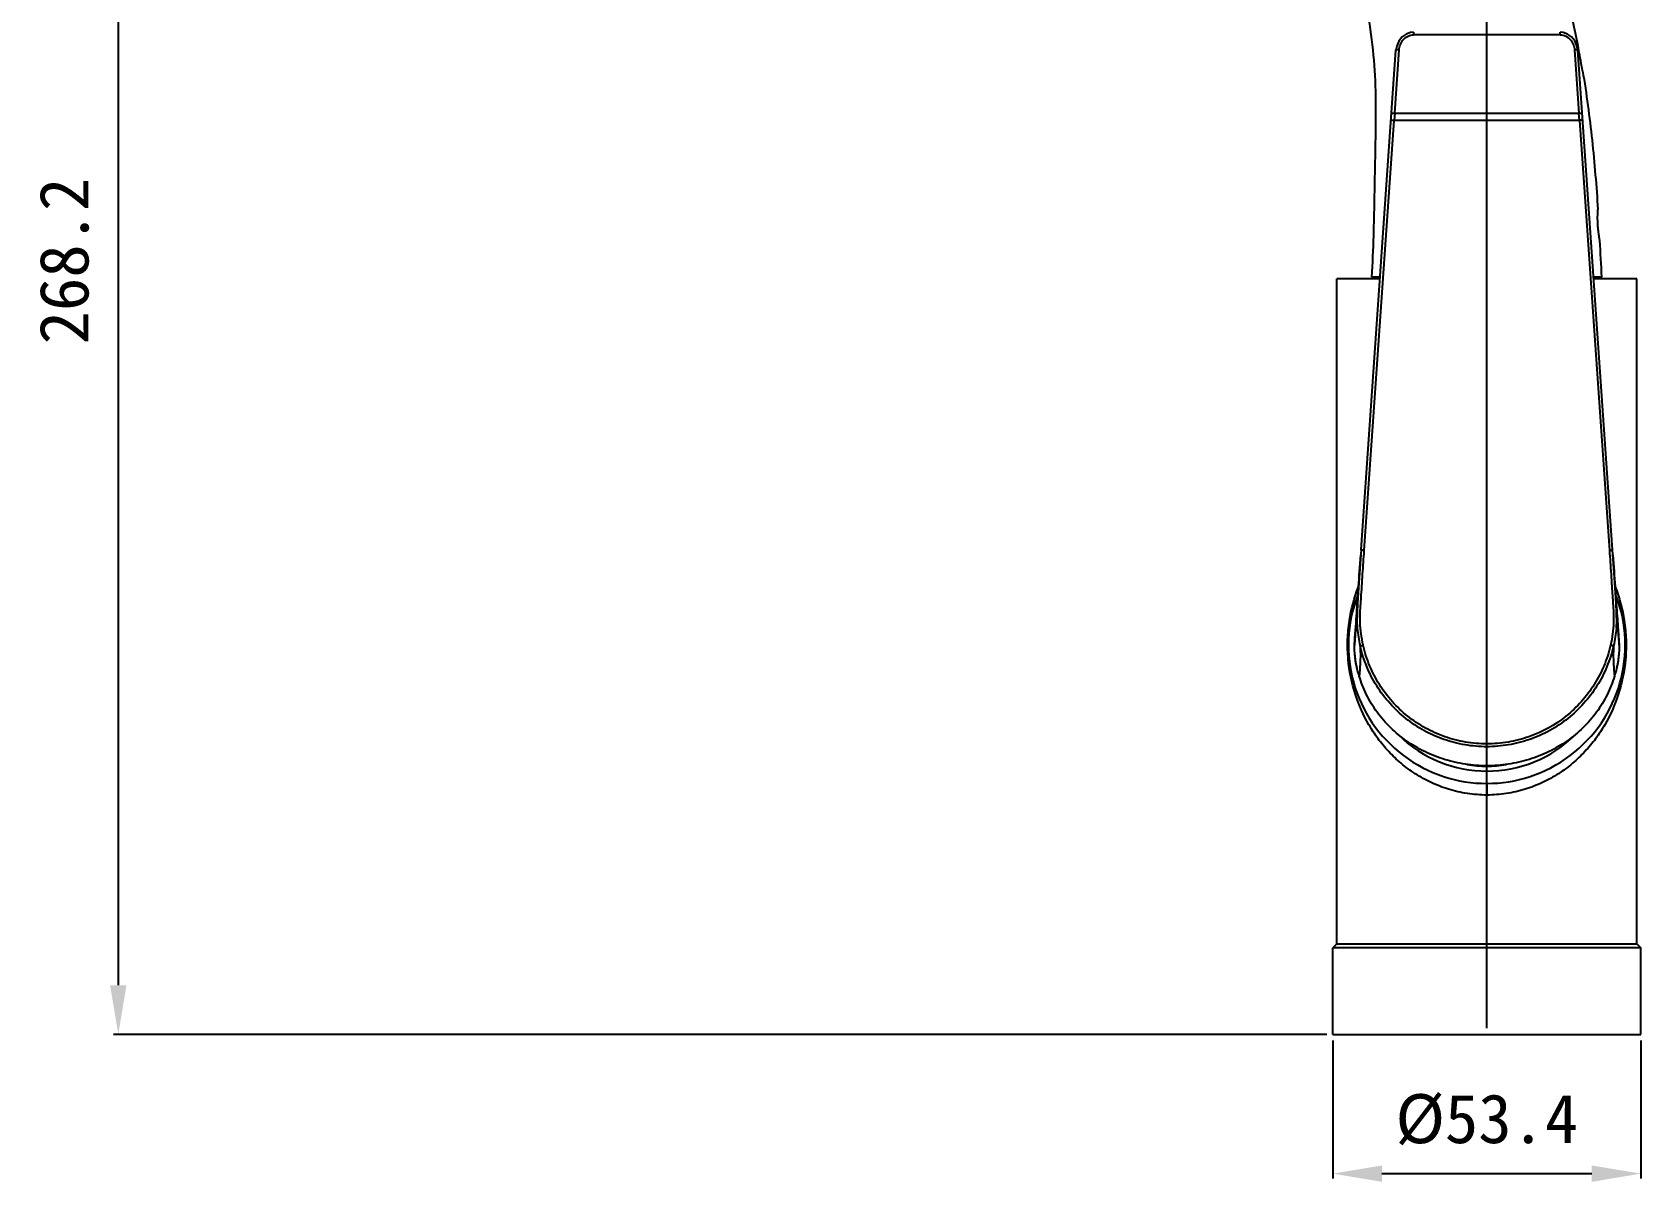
# Model space of a CAD drawing. Header units: millimetres. Extents: x 5797 to 6304, y 25737 to 26121.
# Drawn here: x 5796.8 to 6075.7, y 25737.3 to 25936.6 of the extents above; entities that cross this region are included whole.
import ezdxf

# ---------------------------------------------------------------- set-up
doc = ezdxf.new("R2010")
doc.units = ezdxf.units.MM
doc.styles.get("Standard").update_dxf_attribs({"font": ''})
doc.styles.get('Standard').set_extended_font_data('SimSun')
doc.dimstyles.new('副本 ISO-25-2bei', dxfattribs={"dimscale": 1.7, "dimtxt": 5, "dimasz": 5, "dimexe": 0.5, "dimexo": 0.625, "dimgap": 2, "dimtad": 1, "dimlfac": 0.0393, "dimdsep": 46, "dimtxsty": 'Standard', "dimcen": 2.5, "dimclrd": 1, "dimclre": 1, "dimclrt": 3, "dimadec": 0, "dimazin": 0, "dimtfac": 1, "dimtmove": 0, "dimatfit": 3, "dimfxl": 0, "dimarcsym": 0})

# ---------------------------------------------------------------- blocks, each defined once
blk = doc.blocks.new('*D1')
at = {"color": 1, "lineweight": -2, "transparency": 16777216}
for p, q in [((5829.76, 26031.01), (5810.88, 26031.01)), ((5811.73, 26022.51), (5811.73, 25771.36)), ((6021.26, 25762.86), (5810.88, 25762.86))]:
    blk.add_line(p, q, dxfattribs=at)
at = {"color": 1, "transparency": 16777216}
for points in [[(5810.31, 26022.51), (5813.14, 26022.51), (5811.73, 26031.01)], [(5810.31, 25771.36), (5813.14, 25771.36), (5811.73, 25762.86)]]:
    blk.add_solid(points, dxfattribs=at)
at = {"layer": 'Defpoints', "color": 0, "transparency": 16777216}
for p in [(5830.82, 26031.01), (5811.73, 25762.86), (6022.32, 25762.86)]:
    blk.add_point(p, dxfattribs=at)
at = {"color": 3, "transparency": 16777216, "insert": (5802.38, 25896.93), "char_height": 8.5, "attachment_point": 5, "rotation": 90}
blk.add_mtext('268.2', dxfattribs=at)
blk = doc.blocks.new('*D2')
at = {"color": 1, "lineweight": -2, "transparency": 16777216}
for p, q in [((5830.82, 26032.07), (5830.82, 26106.69)), ((5839.32, 26105.84), (6040.52, 26105.84)), ((6049.02, 25763.92), (6049.02, 26106.69))]:
    blk.add_line(p, q, dxfattribs=at)
at = {"color": 1, "transparency": 16777216}
for points in [[(5839.32, 26107.26), (5839.32, 26104.43), (5830.82, 26105.84)], [(6040.52, 26107.26), (6040.52, 26104.43), (6049.02, 26105.84)]]:
    blk.add_solid(points, dxfattribs=at)
at = {"layer": 'Defpoints', "color": 0, "transparency": 16777216}
for p in [(6049.02, 26105.84), (5830.82, 26031.01), (6049.02, 25762.86)]:
    blk.add_point(p, dxfattribs=at)
at = {"color": 3, "transparency": 16777216, "insert": (5939.92, 26115.19), "char_height": 8.5, "attachment_point": 5}
blk.add_mtext('218.2', dxfattribs=at)
blk = doc.blocks.new('*D3')
at = {"color": 1, "lineweight": -2, "transparency": 16777216}
for p, q in [((6022.32, 25761.79), (6022.32, 25737.86)), ((6075.72, 25761.79), (6075.72, 25737.86)), ((6030.82, 25738.71), (6067.22, 25738.71))]:
    blk.add_line(p, q, dxfattribs=at)
at = {"color": 1, "transparency": 16777216}
for points in [[(6030.82, 25740.13), (6030.82, 25737.29), (6022.32, 25738.71)], [(6067.22, 25740.13), (6067.22, 25737.29), (6075.72, 25738.71)]]:
    blk.add_solid(points, dxfattribs=at)
at = {"layer": 'Defpoints', "color": 0, "transparency": 16777216}
for p in [(6022.32, 25762.86), (6075.72, 25762.86), (6075.72, 25738.71)]:
    blk.add_point(p, dxfattribs=at)
at = {"color": 3, "transparency": 16777216, "insert": (6049.02, 25748.06), "char_height": 8.5, "attachment_point": 5}
blk.add_mtext('%%c53.4', dxfattribs=at)

msp = doc.modelspace()

# ---------------------------------------------------------------- linework, layer by layer
at = {"color": 7, "linetype": 'Continuous'}
for p, q in [((6036.32, 25936.6), (6036.32, 25936.15)), ((6061.71, 25936.15), (6036.32, 25936.15)), ((6061.71, 25936.15), (6061.71, 25936.6)), ((6027.22, 25846.84), (6033.26, 25933.46)), ((6033.05, 25922.56), (6033.81, 25933.52)), ((6064.22, 25933.52), (6064.99, 25922.56)), ((6070.82, 25846.84), (6064.77, 25933.46)), ((6027.77, 25846.75), (6032.97, 25921.31)), ((6033.05, 25922.56), (6032.97, 25921.31)), ((6065.07, 25921.31), (6032.97, 25921.31)), ((6033.05, 25922.56), (6064.99, 25922.56)), ((6065.07, 25921.31), (6064.99, 25922.56)), ((6065.07, 25921.31), (6070.27, 25846.75)), ((6030.5, 25893.86), (6023.02, 25893.86)), ((6023.02, 25778.56), (6023.02, 25893.86)), ((6030.52, 25894.16), (6029.09, 25894.16)), ((6068.96, 25894.16), (6067.52, 25894.16)), ((6075.02, 25893.86), (6067.54, 25893.86)), ((6075.02, 25778.56), (6075.02, 25893.86)), ((6027, 25843.75), (6027.16, 25845.98)), ((6070.88, 25845.98), (6071.03, 25843.8)), ((6071.08, 25843.16), (6071.03, 25843.8)), ((6026.76, 25840.45), (6026.79, 25840.51)), ((6071.25, 25840.5), (6071.27, 25840.44)), ((6026.59, 25837.76), (6026.34, 25834.25)), ((6026.6, 25837.64), (6026.49, 25834.24)), ((6026.11, 25830.86), (6026.34, 25834.25)), ((6026.34, 25834.25), (6026.34, 25834.28)), ((6026.49, 25834.27), (6026.5, 25833.99)), ((6026.5, 25833.99), (6026.51, 25833.73)), ((6026.51, 25833.73), (6026.52, 25833.51)), ((6026.52, 25833.51), (6026.53, 25833.34)), ((6071.51, 25833.39), (6071.52, 25833.57)), ((6071.52, 25833.79), (6071.53, 25834.06)), ((6071.52, 25833.57), (6071.52, 25833.79)), ((6071.53, 25834.06), (6071.54, 25834.27)), ((6071.69, 25834.28), (6071.69, 25834.25)), ((6071.51, 25833.31), (6071.51, 25833.39)), ((6071.51, 25833.27), (6071.51, 25833.31)), ((6071.51, 25833.28), (6071.51, 25833.27)), ((6071.94, 25830.83), (6071.77, 25833.18)), ((6071.93, 25830.88), (6071.95, 25830.55)), ((6071.94, 25830.82), (6071.94, 25830.83)), ((6071.94, 25830.76), (6071.94, 25830.8)), ((6071.96, 25830.56), (6071.94, 25830.76)), ((6026.07, 25830.57), (6026.07, 25830.52)), ((6026.08, 25830.56), (6026.07, 25830.44)), ((6071.96, 25830.56), (6071.95, 25830.63)), ((6071.96, 25830.52), (6071.96, 25830.56)), ((6071.97, 25830.52), (6071.97, 25830.56)), ((6049.02, 25809.41), (6049.02, 25813.22)), ((6049.02, 25806.35), (6049.02, 25804.35)), ((6023.02, 25778.56), (6022.32, 25777.86)), ((6075.72, 25777.86), (6022.32, 25777.86)), ((6022.32, 25762.86), (6022.32, 25777.86)), ((6023.02, 25778.56), (6075.02, 25778.56)), ((6075.02, 25778.56), (6075.72, 25777.86)), ((6075.72, 25762.86), (6075.72, 25777.86)), ((6022.32, 25762.86), (6075.72, 25762.86))]:
    msp.add_line(p, q, dxfattribs=at)
for points in [[(6036.32, 25936.6), (6035.78, 25936.55), (6035.01, 25936.28), (6034.32, 25935.77), (6033.76, 25935.07), (6033.39, 25934.2), (6033.26, 25933.46)], [(6064.77, 25933.46), (6064.64, 25934.22), (6064.26, 25935.08), (6063.7, 25935.79), (6063, 25936.28), (6062.24, 25936.55), (6061.71, 25936.6)], [(6027.22, 25846.84), (6026.9, 25842.08), (6026.6, 25837.64)], [(6071.54, 25834.24), (6071.43, 25837.62), (6071.14, 25842.06), (6070.82, 25846.84)], [(6027, 25843.75), (6026.96, 25843.18), (6026.76, 25840.32), (6026.59, 25837.76)], [(6071.74, 25833.66), (6071.61, 25835.54), (6071.45, 25837.74), (6071.08, 25843.16)], [(6026.34, 25834.25), (6026.3, 25833.67), (6026.2, 25832.17), (6026.12, 25831.08), (6026.08, 25830.56)], [(6071.94, 25830.8), (6071.84, 25832.17), (6071.74, 25833.66)], [(6026.53, 25833.34), (6026.53, 25833.28), (6026.53, 25833.27)]]:
    msp.add_lwpolyline(points, dxfattribs=at)
for centre, radius, start, end in [((5895.29, 25900.64), 172.83, 10.96, 11.234), ((5898.17, 25901.19), 169.89, 9.7292, 10.9627), ((4982.1, 25837.85), 1088.32, 2.96558, 3.29774), ((6049.02, 25830.36), 24, 158.8249, 21.17), ((6049.13, 25830.33), 23.07, 170.9651, 172.6225), ((6045.01, 25834.96), 18.53, 182.2079, 182.7269), ((6045.71, 25835), 19.23, 182.7463, 185.1407), ((6052.49, 25834.99), 19.07, 354.8742, 357.7718), ((6048.99, 25830.35), 22.93, 172.6178, 179.0334), ((6048.78, 25830.36), 22.71, 179.0434, 179.4534), ((6049.04, 25830.35), 22.93, 1.1784, 7.4026), ((6045.39, 25829.33), 26.59, 2.8106, 3.2074), ((6049.24, 25830.36), 22.73, 0.8509, 1.1692), ((6049.26, 25830.36), 22.71, 0.52, 0.8509), ((6048.74, 25830.36), 22.67, 179.5953, 180.0068), ((6029.84, 25830.19), 3.78, 176.1732, 177.4605), ((6052.64, 25829.33), 26.59, 177.1757, 177.3461), ((6026.63, 25830.54), 0.548, 177.3474, 182.1423), ((6071.41, 25830.54), 0.548, 357.8459, 2.6408), ((6049.3, 25830.36), 22.67, 359.9933, 0.4047), ((6049.02, 25830.36), 21.85, 225.2019, 314.8283), ((6049.02, 25830.36), 21, 260.56, 279.3469)]:
    msp.add_arc(centre, radius, start, end, dxfattribs=at)
for points, knots in [([(5974.46, 26034.65), (5979.88, 26032.34), (5988.06, 26028.99), (5998.74, 26024.03), (6005.26, 26020.57), (6010.33, 26017.53), (6015.32, 26014.26), (6021.34, 26009.83), (6028.19, 26003.98), (6034.59, 25997.63), (6040.49, 25990.83), (6044.95, 25984.81), (6048.2, 25979.8), (6050.48, 25975.96), (6052.58, 25972.05), (6054.5, 25968.05), (6056.24, 25963.97), (6057.82, 25959.84), (6059.25, 25955.66), (6060.56, 25951.44), (6061.77, 25947.2), (6063.26, 25941.5), (6064.23, 25937.19), (6064.8, 25934.31)], [0, 0, 0, 0, 0.124177, 0.186142, 0.248245, 0.279457, 0.310801, 0.373786, 0.437028, 0.500354, 0.563601, 0.626634, 0.658049, 0.689379, 0.720616, 0.751758, 0.782836, 0.813879, 0.844909, 0.875935, 0.906955, 0.937966, 1, 1, 1, 1]), ([(6029.08, 25894.16), (6029.24, 25896.54), (6029.38, 25900.11), (6029.5, 25904.88), (6029.56, 25908.47), (6029.63, 25912.05), (6029.73, 25916.83), (6029.85, 25922.8), (6029.69, 25929.97), (6029.08, 25935.93), (6028.25, 25940.66), (6027.44, 25944.2), (6026.46, 25947.7), (6024.94, 25952.31), (6022.64, 25957.93), (6019.25, 25964.38), (6015.27, 25970.45), (6010.71, 25976.06), (6005.62, 25981.16), (5998.25, 25987.33), (5992.2, 25991.31), (5988.05, 25993.73)], [0, 0, 0, 0, 0.062003, 0.093059, 0.124139, 0.155231, 0.186322, 0.248454, 0.310527, 0.372775, 0.404073, 0.435497, 0.467011, 0.498578, 0.56176, 0.624881, 0.687762, 0.750273, 0.812577, 0.874926, 1, 1, 1, 1]), ([(6033.81, 25933.52), (6033.84, 25933.85), (6033.99, 25934.5), (6034.51, 25935.37), (6035.19, 25935.89), (6035.82, 25936.11), (6036.15, 25936.15), (6036.32, 25936.15)], [0, 0, 0, 0, 0.248267, 0.497261, 0.747387, 0.873636, 1, 1, 1, 1]), ([(6061.71, 25936.15), (6061.88, 25936.15), (6062.22, 25936.11), (6062.85, 25935.89), (6063.52, 25935.37), (6064.05, 25934.5), (6064.2, 25933.85), (6064.22, 25933.52)], [0, 0, 0, 0, 0.126378, 0.252629, 0.502729, 0.751706, 1, 1, 1, 1]), ([(6033.81, 25933.52), (6033.74, 25933.52), (6033.61, 25933.53), (6033.45, 25933.52), (6033.33, 25933.5), (6033.28, 25933.48), (6033.26, 25933.47), (6033.26, 25933.46)], [0, 0, 0, 0, 0.368629, 0.682288, 0.897707, 0.961312, 1, 1, 1, 1]), ([(6064.77, 25933.46), (6064.77, 25933.47), (6064.76, 25933.48), (6064.7, 25933.5), (6064.59, 25933.52), (6064.42, 25933.53), (6064.29, 25933.52), (6064.22, 25933.52)], [0, 0, 0, 0, 0.03866, 0.102199, 0.317415, 0.631195, 1, 1, 1, 1]), ([(6065.62, 25929.9), (6066.3, 25925.92), (6067.36, 25917.92), (6068.01, 25909.88), (6068.28, 25905.86)], [0, 0, 0, 0, 0.50005, 1, 1, 1, 1]), ([(6032.42, 25921.38), (6032.42, 25921.38), (6032.44, 25921.37), (6032.47, 25921.36), (6032.52, 25921.35), (6032.59, 25921.34), (6032.67, 25921.33), (6032.8, 25921.32), (6032.9, 25921.31), (6032.97, 25921.31)], [0, 0, 0, 0, 0.023423, 0.081381, 0.174001, 0.297854, 0.448501, 0.620349, 1, 1, 1, 1]), ([(6032.5, 25922.5), (6032.5, 25922.51), (6032.51, 25922.53), (6032.57, 25922.55), (6032.68, 25922.56), (6032.85, 25922.57), (6032.98, 25922.57), (6033.05, 25922.56)], [0, 0, 0, 0, 0.038663, 0.102204, 0.317413, 0.631181, 1, 1, 1, 1]), ([(6064.99, 25922.56), (6065.06, 25922.57), (6065.19, 25922.57), (6065.35, 25922.56), (6065.47, 25922.55), (6065.52, 25922.53), (6065.54, 25922.51), (6065.54, 25922.5)], [0, 0, 0, 0, 0.368658, 0.682313, 0.89772, 0.961317, 1, 1, 1, 1]), ([(6065.61, 25921.38), (6065.61, 25921.38), (6065.6, 25921.37), (6065.57, 25921.36), (6065.52, 25921.35), (6065.45, 25921.34), (6065.37, 25921.33), (6065.24, 25921.32), (6065.14, 25921.31), (6065.07, 25921.31)], [0, 0, 0, 0, 0.023427, 0.081386, 0.174006, 0.297857, 0.448504, 0.620352, 1, 1, 1, 1]), ([(6068.62, 25900.46), (6068.62, 25900.46), (6068.62, 25900.46), (6068.62, 25900.47), (6068.61, 25900.49), (6068.61, 25900.51), (6068.6, 25900.54), (6068.59, 25900.59), (6068.58, 25900.67), (6068.56, 25900.78), (6068.53, 25900.92), (6068.51, 25901.08), (6068.48, 25901.25), (6068.45, 25901.45), (6068.41, 25901.74), (6068.36, 25902.13), (6068.31, 25902.63), (6068.27, 25903.15), (6068.24, 25903.67), (6068.23, 25904.17), (6068.23, 25904.63), (6068.24, 25904.99), (6068.25, 25905.23), (6068.26, 25905.39), (6068.26, 25905.53), (6068.27, 25905.64), (6068.27, 25905.72), (6068.28, 25905.77), (6068.28, 25905.8), (6068.28, 25905.82), (6068.28, 25905.84), (6068.29, 25905.85), (6068.28, 25905.86), (6068.28, 25905.86)], [0, 0, 0, 0, 0.000617, 0.00246, 0.00552, 0.009786, 0.015248, 0.021894, 0.038666, 0.059891, 0.085342, 0.114764, 0.147844, 0.184261, 0.223673, 0.309942, 0.403449, 0.500692, 0.597984, 0.691584, 0.77787, 0.853536, 0.886455, 0.915676, 0.940895, 0.961883, 0.978436, 0.984987, 0.990368, 0.994569, 0.99758, 0.999393, 1, 1, 1, 1]), ([(6027.58, 25830.31), (6027.43, 25830.98), (6027.24, 25832), (6027.09, 25833.36), (6027.03, 25834.4), (6027.03, 25835.43), (6027.08, 25836.46), (6027.15, 25837.49), (6027.24, 25838.86), (6027.35, 25840.58), (6027.49, 25842.64), (6027.62, 25844.7), (6027.72, 25846.07), (6027.77, 25846.75)], [0, 0, 0, 0, 0.124987, 0.18749, 0.249994, 0.31249, 0.374988, 0.437491, 0.499985, 0.624983, 0.749985, 0.874991, 1, 1, 1, 1]), ([(6027.77, 25846.75), (6027.7, 25846.76), (6027.59, 25846.77), (6027.46, 25846.78), (6027.38, 25846.79), (6027.31, 25846.81), (6027.26, 25846.82), (6027.23, 25846.83), (6027.22, 25846.83), (6027.22, 25846.84)], [0, 0, 0, 0, 0.378448, 0.549814, 0.70016, 0.823914, 0.916665, 0.975089, 1, 1, 1, 1]), ([(6070.27, 25846.75), (6070.34, 25846.76), (6070.44, 25846.77), (6070.57, 25846.78), (6070.65, 25846.79), (6070.72, 25846.81), (6070.77, 25846.82), (6070.8, 25846.83), (6070.82, 25846.83), (6070.82, 25846.84)], [0, 0, 0, 0, 0.378379, 0.549736, 0.700083, 0.823842, 0.916604, 0.975045, 1, 1, 1, 1]), ([(6070.27, 25846.75), (6070.32, 25846.07), (6070.41, 25844.7), (6070.55, 25842.64), (6070.66, 25840.92), (6070.75, 25839.55), (6070.82, 25838.52), (6070.89, 25837.49), (6070.96, 25836.46), (6071.01, 25835.43), (6071.01, 25834.4), (6070.95, 25833.36), (6070.79, 25832), (6070.61, 25830.98), (6070.46, 25830.31)], [0, 0, 0, 0, 0.125008, 0.250011, 0.375012, 0.43751, 0.500005, 0.562503, 0.625006, 0.687499, 0.750006, 0.812504, 0.875011, 1, 1, 1, 1]), ([(6026.34, 25834.28), (6026.44, 25835.69), (6026.66, 25838.85), (6026.88, 25842), (6027, 25843.75)], [0, 0, 0, 0, 0.447306, 1, 1, 1, 1]), ([(6071.03, 25843.8), (6071.15, 25842.04), (6071.37, 25838.87), (6071.59, 25835.7), (6071.69, 25834.28)], [0, 0, 0, 0, 0.552773, 1, 1, 1, 1]), ([(6049.02, 25804.35), (6047.89, 25804.35), (6045.64, 25804.52), (6042.39, 25805.27), (6039.36, 25806.44), (6036.6, 25807.97), (6034.14, 25809.79), (6031.98, 25811.84), (6030.12, 25814.08), (6028, 25817.3), (6025.96, 25821.87), (6024.94, 25826.95), (6024.82, 25831.27), (6025.21, 25835.51), (6026.03, 25838.56), (6026.76, 25840.45)], [0, 0, 0, 0, 0.068228, 0.13539, 0.200757, 0.264046, 0.325344, 0.384964, 0.443357, 0.50108, 0.617425, 0.74321, 0.811262, 0.877924, 1, 1, 1, 1]), ([(6071.27, 25840.44), (6072.01, 25838.56), (6072.82, 25835.51), (6073.22, 25831.27), (6073.1, 25826.95), (6072.07, 25821.87), (6070.04, 25817.3), (6067.92, 25814.08), (6066.05, 25811.84), (6063.89, 25809.79), (6061.43, 25807.97), (6058.68, 25806.44), (6055.64, 25805.27), (6052.39, 25804.52), (6050.15, 25804.35), (6049.02, 25804.35)], [0, 0, 0, 0, 0.122087, 0.188756, 0.256805, 0.382577, 0.498919, 0.556642, 0.615035, 0.674656, 0.735954, 0.799244, 0.864611, 0.931773, 1, 1, 1, 1]), ([(6071.69, 25834.25), (6071.7, 25834.16), (6071.73, 25833.8), (6071.75, 25833.44), (6071.77, 25833.18)], [0, 0, 0, 0, 0.265103, 1, 1, 1, 1]), ([(6026.09, 25830.62), (6026.09, 25830.64), (6026.09, 25830.72), (6026.1, 25830.8), (6026.11, 25830.86)], [0, 0, 0, 0, 0.200408, 1, 1, 1, 1]), ([(6071.77, 25833.18), (6071.79, 25832.93), (6071.84, 25832.16), (6071.89, 25831.4), (6071.93, 25830.88)], [0, 0, 0, 0, 0.325962, 1, 1, 1, 1]), ([(6026.07, 25830.35), (6026.07, 25830.37), (6026.07, 25830.42), (6026.08, 25830.48), (6026.08, 25830.52)], [0, 0, 0, 0, 0.299285, 1, 1, 1, 1]), ([(6026.9, 25824.96), (6026.77, 25825.4), (6026.58, 25826.06), (6026.38, 25826.95), (6026.27, 25827.63), (6026.18, 25828.31), (6026.1, 25829.22), (6026.07, 25829.9), (6026.07, 25830.35)], [0, 0, 0, 0, 0.250799, 0.375896, 0.500851, 0.625764, 0.750611, 1, 1, 1, 1]), ([(6026.08, 25830.52), (6026.08, 25830.53), (6026.08, 25830.56), (6026.09, 25830.6), (6026.09, 25830.62)], [0, 0, 0, 0, 0.35292, 1, 1, 1, 1]), ([(6027.04, 25830.23), (6027.07, 25829.79), (6027.1, 25828.92), (6027.07, 25827.16), (6026.98, 25825.84), (6026.9, 25824.96)], [0, 0, 0, 0, 0.249952, 0.499456, 1, 1, 1, 1]), ([(6027.04, 25830.23), (6027.05, 25830.23), (6027.06, 25830.23), (6027.1, 25830.23), (6027.15, 25830.23), (6027.21, 25830.24), (6027.29, 25830.25), (6027.42, 25830.27), (6027.51, 25830.29), (6027.58, 25830.31)], [0, 0, 0, 0, 0.029881, 0.092173, 0.186731, 0.310388, 0.459073, 0.627708, 1, 1, 1, 1]), ([(6049.02, 25812.73), (6047.75, 25812.73), (6045.22, 25812.94), (6041.53, 25813.89), (6038.06, 25815.45), (6034.89, 25817.56), (6032.13, 25820.18), (6029.84, 25823.21), (6028.09, 25826.59), (6027.32, 25829), (6027.04, 25830.23)], [0, 0, 0, 0, 0.125165, 0.2503, 0.375402, 0.500444, 0.625422, 0.750339, 0.875188, 1, 1, 1, 1]), ([(6049.02, 25813.22), (6047.78, 25813.22), (6045.31, 25813.43), (6041.71, 25814.36), (6038.32, 25815.88), (6035.23, 25817.94), (6032.53, 25820.49), (6030.3, 25823.46), (6028.6, 25826.75), (6027.85, 25829.11), (6027.58, 25830.31)], [0, 0, 0, 0, 0.125215, 0.250374, 0.375498, 0.500538, 0.625496, 0.750381, 0.875221, 1, 1, 1, 1]), ([(6070.46, 25830.31), (6070.18, 25829.11), (6069.43, 25826.75), (6067.17, 25822.37), (6063, 25817.69), (6057.51, 25814.66), (6052.72, 25813.43), (6050.25, 25813.22), (6049.02, 25813.22)], [0, 0, 0, 0, 0.124996, 0.250043, 0.499468, 0.749191, 0.874582, 1, 1, 1, 1]), ([(6070.99, 25830.23), (6070.71, 25829), (6069.94, 25826.59), (6068.2, 25823.21), (6065.91, 25820.18), (6063.14, 25817.56), (6059.98, 25815.45), (6056.5, 25813.89), (6052.81, 25812.95), (6050.28, 25812.73), (6049.02, 25812.73)], [0, 0, 0, 0, 0.124812, 0.249662, 0.374579, 0.499557, 0.624599, 0.7497, 0.874835, 1, 1, 1, 1]), ([(6070.99, 25830.23), (6070.99, 25830.23), (6070.97, 25830.23), (6070.94, 25830.23), (6070.89, 25830.23), (6070.82, 25830.24), (6070.74, 25830.25), (6070.62, 25830.27), (6070.52, 25830.29), (6070.46, 25830.31)], [0, 0, 0, 0, 0.02973, 0.091968, 0.186515, 0.310187, 0.458906, 0.62759, 1, 1, 1, 1]), ([(6070.99, 25830.23), (6070.96, 25829.79), (6070.94, 25828.92), (6070.96, 25827.16), (6071.06, 25825.84), (6071.14, 25824.96)], [0, 0, 0, 0, 0.250012, 0.499411, 1, 1, 1, 1]), ([(6071.97, 25830.35), (6071.97, 25829.9), (6071.94, 25829.22), (6071.85, 25828.31), (6071.77, 25827.63), (6071.66, 25826.95), (6071.46, 25826.06), (6071.27, 25825.4), (6071.14, 25824.96)], [0, 0, 0, 0, 0.249389, 0.374236, 0.49915, 0.624105, 0.749202, 1, 1, 1, 1]), ([(6071.95, 25830.55), (6071.95, 25830.54), (6071.95, 25830.53), (6071.95, 25830.52), (6071.96, 25830.52)], [0, 0, 0, 0, 0.317177, 1, 1, 1, 1]), ([(6071.96, 25830.52), (6071.96, 25830.51), (6071.96, 25830.49), (6071.96, 25830.48), (6071.96, 25830.46)], [0, 0, 0, 0, 0.264613, 1, 1, 1, 1]), ([(6071.97, 25830.35), (6071.97, 25830.37), (6071.97, 25830.42), (6071.96, 25830.48), (6071.96, 25830.52)], [0, 0, 0, 0, 0.312707, 1, 1, 1, 1]), ([(6071.96, 25830.46), (6071.96, 25830.46), (6071.96, 25830.42), (6071.97, 25830.38), (6071.97, 25830.35)], [0, 0, 0, 0, 0.207498, 1, 1, 1, 1]), ([(6049.02, 25809.41), (6047.77, 25809.41), (6045.29, 25809.6), (6041.65, 25810.43), (6038.21, 25811.79), (6035.05, 25813.65), (6032.27, 25815.96), (6029.92, 25818.66), (6028.09, 25821.67), (6027.23, 25823.85), (6026.9, 25824.96)], [0, 0, 0, 0, 0.129002, 0.257495, 0.385007, 0.511167, 0.635735, 0.758625, 0.879956, 1, 1, 1, 1]), ([(6071.14, 25824.96), (6070.81, 25823.85), (6069.95, 25821.67), (6068.11, 25818.66), (6065.77, 25815.96), (6062.98, 25813.65), (6059.83, 25811.79), (6056.38, 25810.43), (6052.75, 25809.6), (6050.26, 25809.41), (6049.02, 25809.41)], [0, 0, 0, 0, 0.120044, 0.241375, 0.364267, 0.488837, 0.614999, 0.742512, 0.871002, 1, 1, 1, 1])]:
    msp.add_open_spline(points, degree=3, knots=knots, dxfattribs=at)
for points in [[(6026.56, 25833.27), (6026.65, 25832.25), (6026.82, 25831.23), (6027.04, 25830.23)], [(6071.48, 25833.28), (6071.39, 25832.26), (6071.22, 25831.24), (6070.99, 25830.23)]]:
    msp.add_open_spline(points, degree=3, dxfattribs=at)

# ---------------------------------------------------------------- dimensions: what is measured, and where the dimension line sits
dim = msp.add_linear_dim(base=(6049.02, 26105.84), p1=(5830.82, 26031.01), p2=(6049.02, 25762.86), dimstyle='副本 ISO-25-2bei', override={"dimgap": 3, "dimdec": 1, "dimlfac": 1})
dim.commit()
dim.dimension.update_dxf_attribs({"geometry": '*D2', "text_midpoint": (5939.92, 26115.19)})
dim = msp.add_linear_dim(base=(5811.7268, 25762.8561), p1=(5830.8193, 26031.0123), p2=(6022.3183, 25762.8561), angle=90, dimstyle='副本 ISO-25-2bei', override={"dimgap": 3, "dimdec": 1, "dimlfac": 1})
dim.commit()
dim.dimension.update_dxf_attribs({"geometry": '*D1', "text_midpoint": (5802.3768, 25896.9342)})
dim = msp.add_linear_dim(base=(6075.72, 25738.71), p1=(6022.32, 25762.86), p2=(6075.72, 25762.86), text='%%c<>', dimstyle='副本 ISO-25-2bei', override={"dimgap": 3, "dimdec": 1, "dimlfac": 1})
dim.commit()
dim.dimension.update_dxf_attribs({"geometry": '*D3', "text_midpoint": (6049.02, 25748.06)})

doc.saveas('drawing.dxf')
